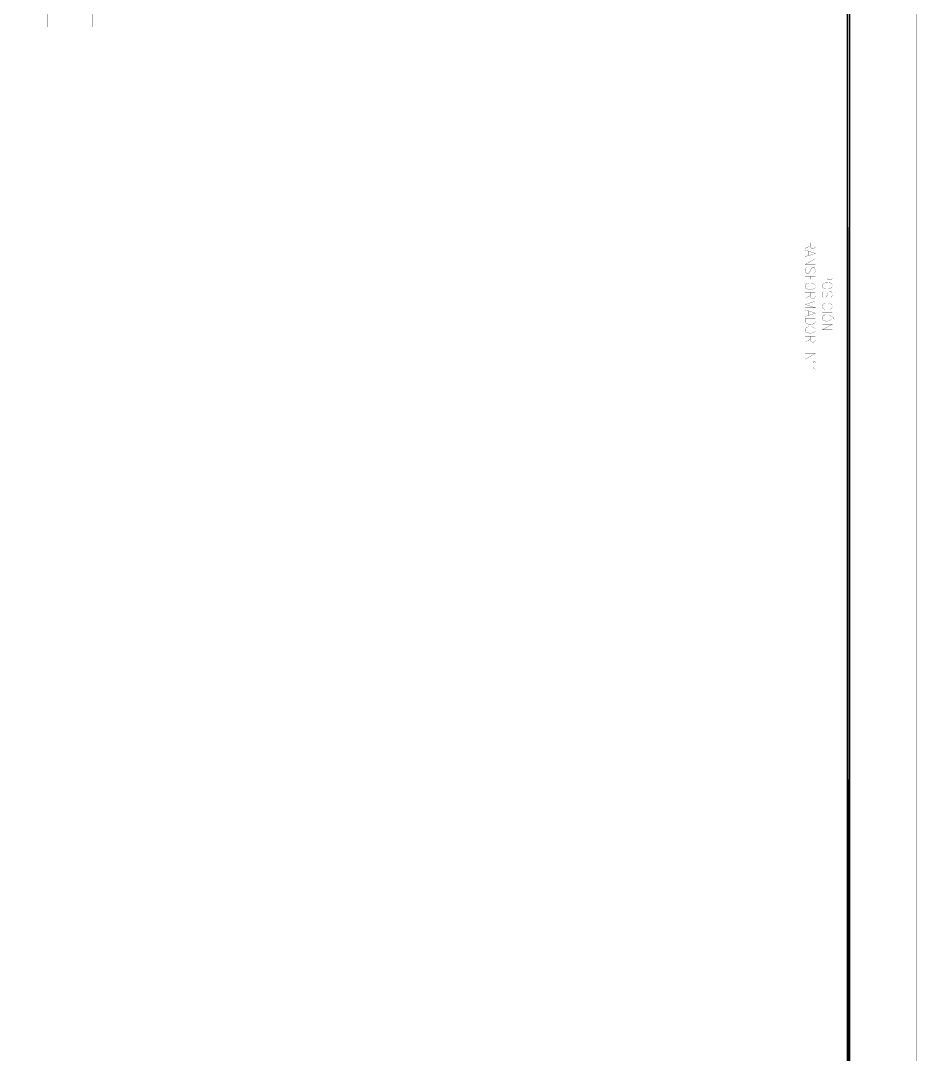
# Model space of a CAD drawing. Extents: x 0.1 to 11.6, y 0.2 to 16.4.
# Drawn here: x 7.979 to 11.567, y 7.188 to 11.33 of the extents above; entities that cross this region are included whole.
import ezdxf

# ---------------------------------------------------------------- set-up
doc = ezdxf.new("R2010")
doc.units = 0
doc.header["$MEASUREMENT"] = 0

msp = doc.modelspace()

# ---------------------------------------------------------------- linework, layer by layer
at = {"color": 0, "const_width": 0.000833}
for points in [[(0.125, 0.1875), (11.5667, 0.1875), (11.5667, 16.3633), (0.125, 16.3633), (0.125, 0.1875)], [(8.08751, 11.305), (8.26665, 11.305), (8.26665, 11.7658), (8.08751, 11.7658), (8.08751, 11.305)], [(8.26665, 11.305), (8.26665, 11.305)], [(11.1625, 10.2692), (11.1608, 10.2725), (11.1567, 10.2758), (11.1525, 10.2775), (11.1467, 10.2791), (11.1375, 10.2791), (11.1317, 10.2775), (11.1275, 10.2758), (11.1233, 10.2725), (11.1217, 10.2692), (11.1217, 10.2625), (11.1233, 10.2592), (11.1257, 10.2569), (11.142, 10.2522), (11.1584, 10.2569), (11.1608, 10.2592), (11.1625, 10.2625), (11.1625, 10.2692)], [(11.2308, 10.2717), (11.2283, 10.275), (11.225, 10.2783), (11.2224, 10.2798), (11.2053, 10.2816), (11.1911, 10.2746), (11.19, 10.2717), (11.19, 10.265), (11.1917, 10.2617), (11.1959, 10.2583), (11.1992, 10.2567), (11.205, 10.255), (11.215, 10.255), (11.2208, 10.2567), (11.225, 10.2583), (11.2283, 10.2617), (11.2308, 10.265), (11.2308, 10.2717)], [(11.2267, 10.1425), (11.225, 10.1458), (11.2208, 10.1491), (11.2133, 10.1525), (11.2033, 10.1525), (11.1959, 10.1491), (11.1917, 10.1458), (11.19, 10.1425), (11.19, 10.1358), (11.1917, 10.1325), (11.1942, 10.1301), (11.2083, 10.1252), (11.2224, 10.1301), (11.225, 10.1325), (11.2267, 10.1358), (11.2267, 10.1425)], [(11.1217, 10.1367), (11.1625, 10.1367), (11.1625, 10.125), (11.1608, 10.12), (11.1567, 10.1166), (11.1525, 10.115), (11.1467, 10.1133), (11.1375, 10.1133), (11.1317, 10.115), (11.1275, 10.1166), (11.1233, 10.12), (11.1217, 10.125), (11.1217, 10.1367)], [(11.1625, 10.0941), (11.1608, 10.0975), (11.1567, 10.1008), (11.1525, 10.1025), (11.1467, 10.1042), (11.1375, 10.1042), (11.1317, 10.1025), (11.1275, 10.1008), (11.1233, 10.0975), (11.1217, 10.0941), (11.1217, 10.0875), (11.1233, 10.0842), (11.1257, 10.0819), (11.142, 10.0772), (11.1584, 10.0819), (11.1608, 10.0842), (11.1625, 10.0875), (11.1625, 10.0941)], [(11.1583, 9.95833), (11.1617, 9.95915), (11.1625, 9.96164), (11.1617, 9.96414), (11.1583, 9.965), (11.1558, 9.96414), (11.155, 9.96164), (11.1558, 9.95915), (11.1583, 9.95833)]]:
    msp.add_lwpolyline(points, close=True, dxfattribs=at)
at = {"color": 0}
for points in [[(11.3, 0.543294), (11.29, 16.04), (11.3, 16.05)], [(11.29, 0.554144), (11.3, 0.543294), (11.29, 16.04)]]:
    msp.add_lwpolyline(points, close=True, dxfattribs=at)
at = {"color": 0, "const_width": 0.000833}
for points in [[(11.1625, 10.4608), (11.1217, 10.4608)], [(11.1217, 10.4408), (11.1625, 10.4408), (11.1625, 10.4258), (11.1608, 10.4208), (11.1583, 10.4192), (11.155, 10.4175), (11.1508, 10.4175), (11.1467, 10.4192), (11.145, 10.4208), (11.1433, 10.4258), (11.1433, 10.4408)], [(11.1625, 10.4725), (11.1625, 10.4492)], [(11.1433, 10.4291), (11.1217, 10.4175)], [(11.1217, 10.4108), (11.1625, 10.3975), (11.1217, 10.385)], [(11.135, 10.4058), (11.135, 10.3892)], [(11.1217, 10.3766), (11.1625, 10.3766), (11.1217, 10.3533), (11.1625, 10.3533)], [(11.1567, 10.3183), (11.1608, 10.3217), (11.1625, 10.3267), (11.1629, 10.3296), (11.1593, 10.3402), (11.1488, 10.3401), (11.1467, 10.3383), (11.145, 10.335), (11.1408, 10.325), (11.1392, 10.3217), (11.1375, 10.32), (11.1334, 10.3183), (11.1275, 10.3183), (11.1233, 10.3217), (11.1217, 10.3267), (11.1217, 10.3333), (11.1233, 10.3383), (11.1275, 10.3416)], [(11.19, 10.3141), (11.2308, 10.3141), (11.2308, 10.2992), (11.2283, 10.2942), (11.2267, 10.2933), (11.2225, 10.2917), (11.2167, 10.2917), (11.2133, 10.2933), (11.2108, 10.2942), (11.2092, 10.2992), (11.2092, 10.3141)], [(11.1217, 10.3066), (11.1625, 10.3066), (11.1625, 10.2858)], [(11.1433, 10.3066), (11.1433, 10.2942)], [(11.1217, 10.2408), (11.1625, 10.2408), (11.1625, 10.2258), (11.1608, 10.2208), (11.1583, 10.2191), (11.155, 10.2175), (11.1508, 10.2175), (11.1467, 10.2191), (11.145, 10.2208), (11.1433, 10.2258), (11.1433, 10.2408)], [(11.225, 10.2217), (11.2283, 10.225), (11.2308, 10.23), (11.2308, 10.2367), (11.2283, 10.2416), (11.225, 10.245), (11.2208, 10.245), (11.2167, 10.2433), (11.215, 10.2416), (11.2133, 10.2383), (11.2092, 10.2283), (11.2075, 10.225), (11.205, 10.2233), (11.2017, 10.2217), (11.1959, 10.2217), (11.1917, 10.225), (11.19, 10.23), (11.19, 10.2367), (11.1917, 10.2416), (11.1959, 10.245)], [(11.1217, 10.2058), (11.1625, 10.2058), (11.1217, 10.1933), (11.1625, 10.18), (11.1217, 10.18)], [(11.1433, 10.2292), (11.1217, 10.2175)], [(11.2308, 10.21), (11.19, 10.21)], [(11.2208, 10.1742), (11.225, 10.1758), (11.2283, 10.1791), (11.2308, 10.1825), (11.2308, 10.1891), (11.2283, 10.1925), (11.225, 10.1958), (11.2208, 10.1975), (11.215, 10.1992), (11.205, 10.1992), (11.2025, 10.1987), (11.192, 10.1928), (11.1902, 10.1816), (11.1917, 10.1791), (11.1959, 10.1758), (11.1992, 10.1742)], [(11.1217, 10.1717), (11.1625, 10.1583), (11.1217, 10.145)], [(11.135, 10.1667), (11.135, 10.15)], [(11.2308, 10.1625), (11.19, 10.1625)], [(11.19, 10.1142), (11.2308, 10.1142), (11.19, 10.0916), (11.2308, 10.0916)], [(11.2308, 10.1458), (11.2383, 10.1325)], [(11.1217, 10.0658), (11.1625, 10.0658), (11.1625, 10.0508), (11.1608, 10.0458), (11.1583, 10.0442), (11.155, 10.0425), (11.1508, 10.0425), (11.1467, 10.0442), (11.145, 10.0458), (11.1433, 10.0508), (11.1433, 10.0658)], [(11.1433, 10.0541), (11.1217, 10.0425)], [(11.1217, 9.99664), (11.1625, 9.99664), (11.1217, 9.97331), (11.1625, 9.97331)], [(11.155, 9.94168), (11.1567, 9.93832), (11.1625, 9.93332), (11.1217, 9.93332)]]:
    msp.add_lwpolyline(points, dxfattribs=at)

doc.saveas('drawing.dxf')
